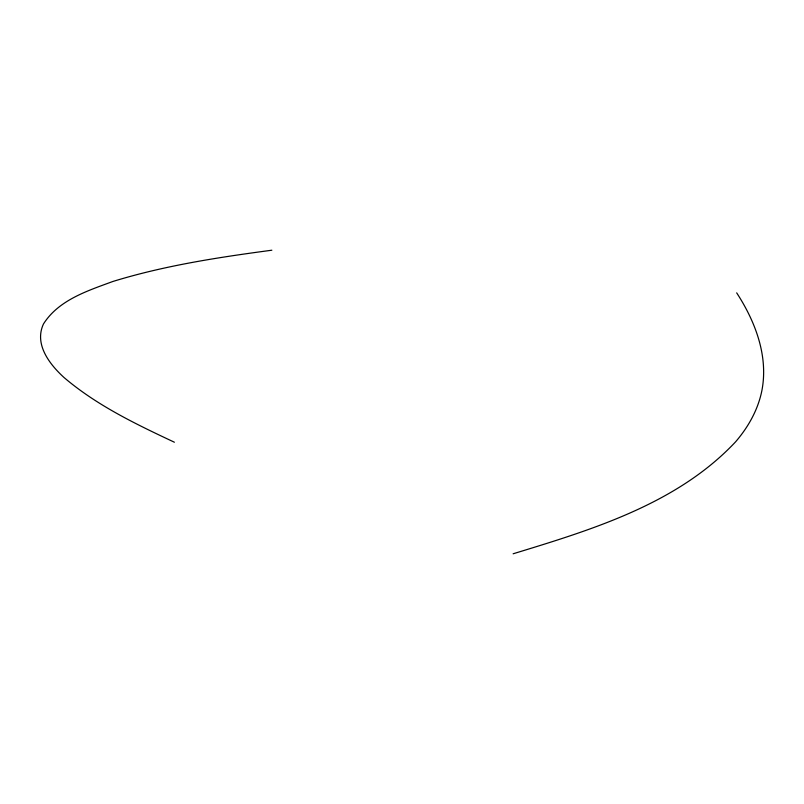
<?xml version="1.0" encoding="UTF-8"?>
<svg xmlns="http://www.w3.org/2000/svg" width="804" height="804" viewBox="0 0 804 804"><rect width="100%" height="100%" fill="white"/><g stroke="black" fill="none" stroke-linecap="round" stroke-linejoin="round"><path stroke-width="1.21" d="M513.133 553.785C592.236 529.615 677.29 503.927 735.59 441.828A269.44 155.564 0 0 0 761.941 390.302C768.483 355.85 755.237 321.399 736.675 292.857M271.852 250.215C218.266 257.36 164.539 265.551 112.761 281.511C87.505 290.847 58.682 299.962 43.486 323.942C33.959 344.313 49.607 364.353 64.029 377.518C96.721 405.367 135.796 424.09 174.388 442.22"/></g></svg>
